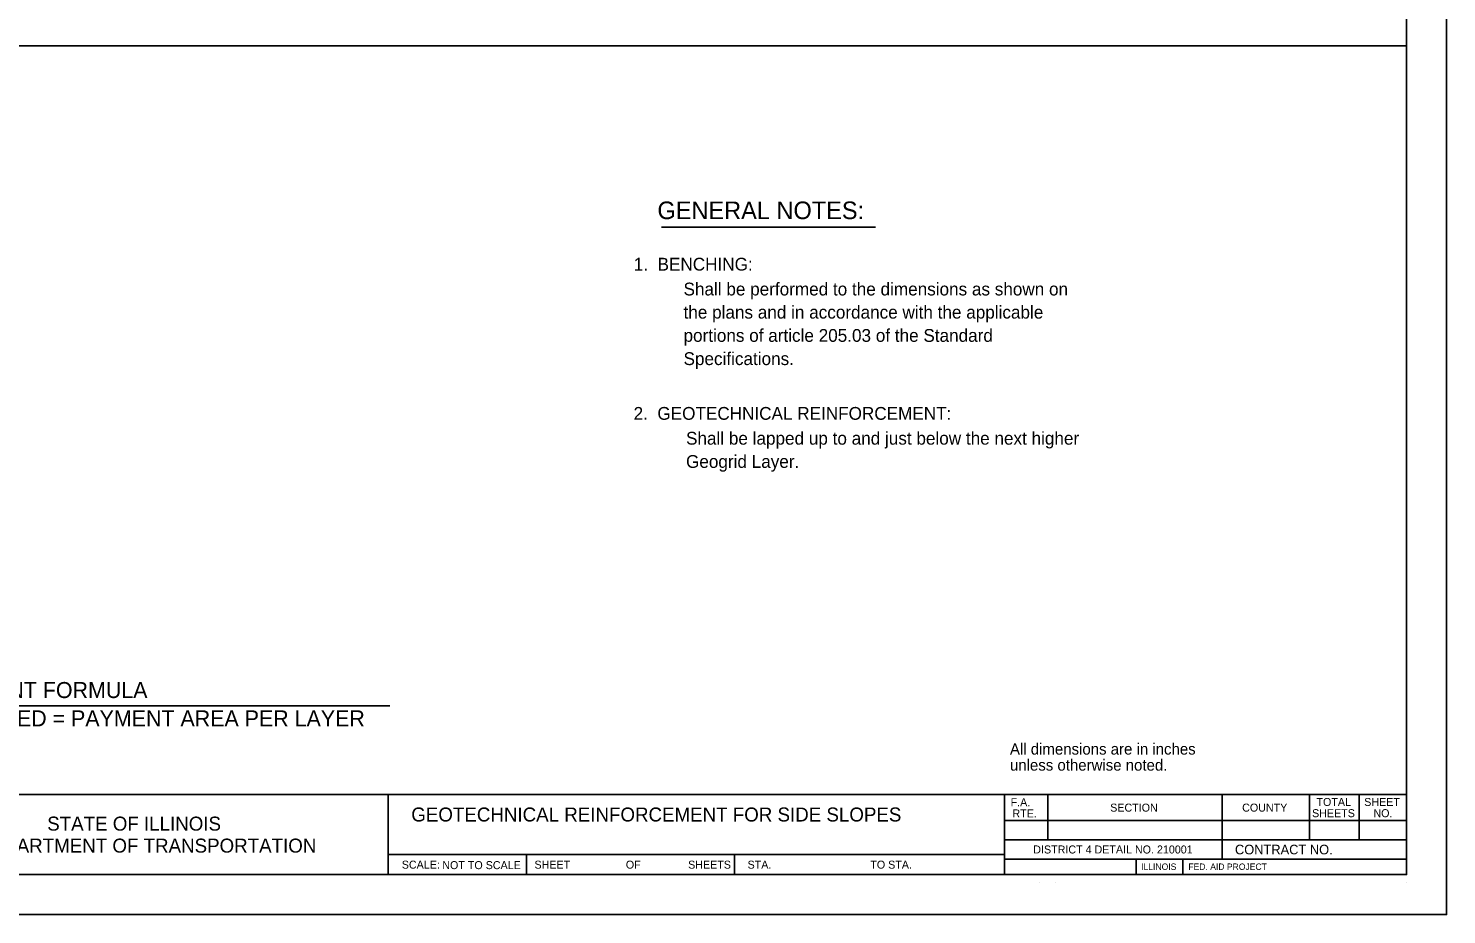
# Model space of a CAD drawing. Extents: x 0 to 2.83, y -0.13 to 1.83.
# Drawn here: x 1.356 to 2.833, y 0 to 0.923 of the extents above; entities that cross this region are included whole.
import ezdxf

# ---------------------------------------------------------------- set-up
doc = ezdxf.new("R2010")
doc.units = 0
for name, color, linetype in [('RD_Pr_Roadway_Notes', 7, 'Continuous'), ('SH_General_Details', 7, 'Continuous'), ('SH_Printer_Plotting_Border', 7, 'Continuous')]:
    doc.layers.add(name, color=color, linetype=linetype)

msp = doc.modelspace()

# ---------------------------------------------------------------- linework, layer by layer
at = {"layer": 'RD_Pr_Roadway_Notes'}
for p, q in [((2.0157, 0.716), (2.2387, 0.716)), ((0.9484, 0.2175), (1.7328, 0.2175))]:
    msp.add_line(p, q, dxfattribs=at)
at = {"layer": 'SH_General_Details'}
for p, q in [((2.8333, 0), (2.8333, 1.8333)), ((0.1667, 0.9048), (2.7917, 0.9048)), ((0.1667, 0.125), (2.7917, 0.125)), ((1.7312, 0.125), (1.7312, 0.0417)), ((2.3729, 0.125), (2.3729, 0.0417)), ((2.4179, 0.125), (2.4179, 0.0779)), ((2.5995, 0.125), (2.5995, 0.0579)), ((2.6905, 0.125), (2.6905, 0.0779)), ((2.7423, 0.125), (2.7423, 0.0779)), ((2.3729, 0.0979), (2.7917, 0.0979)), ((2.3729, 0.0779), (2.7917, 0.0779)), ((1.7312, 0.0625), (2.3729, 0.0625)), ((1.875, 0.0625), (1.875, 0.0417)), ((2.0917, 0.0625), (2.0917, 0.0417)), ((2.3729, 0.0579), (2.7917, 0.0579)), ((2.5101, 0.0579), (2.5101, 0.0417)), ((2.5585, 0.0579), (2.5585, 0.0417)), ((2.4095, 0.0333), (2.4095, 0.0333)), ((2.4262, 0.0333), (2.4262, 0.0333)), ((2.7917, 0.0333), (2.7917, 0.0333)), ((2.8333, 0), (0, 0))]:
    msp.add_line(p, q, dxfattribs=at)
msp.add_lwpolyline([(0.1667, 1.7917), (2.7917, 1.7917), (2.7917, 0.0417), (0.1667, 0.0417)], close=True, dxfattribs=at)
at = {"layer": 'SH_Printer_Plotting_Border'}
msp.add_lwpolyline([(0, 0), (2.8333, 0), (2.8333, 1.8333), (0, 1.8333)], close=True, dxfattribs=at)

# ---------------------------------------------------------------- texts
at = {"layer": 'RD_Pr_Roadway_Notes'}
for s, height, p in [('GENERAL NOTES:', 0.018333, (2.0115, 0.7244)), ('1.  BENCHING:', 0.013333, (1.9869, 0.6708)), ('Shall be performed to the dimensions as shown on', 0.013333, (2.0387, 0.6449)), ('the plans and in accordance with the applicable', 0.013333, (2.0387, 0.6208)), ('portions of article 205.03 of the Standard', 0.013333, (2.0387, 0.5966)), ('Specifications.', 0.013333, (2.0387, 0.5724)), ('2.  GEOTECHNICAL REINFORCEMENT:', 0.013333, (1.9867, 0.5154)), ('Shall be lapped up to and just below the next higher', 0.013333, (2.0413, 0.4895)), ('Geogrid Layer.', 0.013333, (2.0413, 0.4653)), ('MEASUREMENT FORMULA', 0.016667, (1.192, 0.2256)), (' + H) x LENGTH CONSTRUCTED = PAYMENT AREA PER LAYER', 0.016667, (1.0356, 0.1961)), ('All dimensions are in inches', 0.011668, (2.3786, 0.1667)), ('unless otherwise noted.', 0.011668, (2.3786, 0.15))]:
    msp.add_text(s, height=height, dxfattribs=at).set_placement(p)
at = {"layer": 'SH_General_Details'}
for s, height, p in [('F.A.  ', 0.00833, (2.3793, 0.1129)), ('TOTAL', 0.00833, (2.6978, 0.1132)), ('SHEET', 0.00833, (2.7475, 0.1132)), ('GEOTECHNICAL REINFORCEMENT FOR SIDE SLOPES', 0.014583, (1.7552, 0.097)), ('RTE.', 0.00833, (2.3812, 0.1012)), ('SECTION', 0.00833, (2.483, 0.1073)), ('COUNTY', 0.00833, (2.6204, 0.1073)), ('SHEETS', 0.00833, (2.6932, 0.1015)), ('NO.', 0.00833, (2.7571, 0.1015)), ('STATE OF ILLINOIS', 0.014584, (1.3761, 0.0875)), ('DEPARTMENT OF TRANSPORTATION', 0.014584, (1.3042, 0.0646)), ('DISTRICT 4 DETAIL NO. 210001', 0.008333, (2.4029, 0.0637)), ('CONTRACT NO.      ', 0.01, (2.6129, 0.0628)), ('SCALE:          ', 0.008333, (1.7453, 0.0479)), ('NOT TO SCALE', 0.008333, (1.7875, 0.0474)), ('SHEET', 0.00833, (1.8835, 0.0479)), ('OF', 0.00833, (1.9786, 0.0479)), ('SHEETS', 0.00833, (2.0435, 0.0479)), ('STA.', 0.00833, (2.1054, 0.0479)), ('TO STA.', 0.00833, (2.2332, 0.0479)), ('ILLINOIS', 0.00667, (2.5152, 0.0466)), ('FED. AID PROJECT', 0.006667, (2.5644, 0.0466))]:
    msp.add_text(s, height=height, dxfattribs=at).set_placement(p)

doc.saveas('drawing.dxf')
